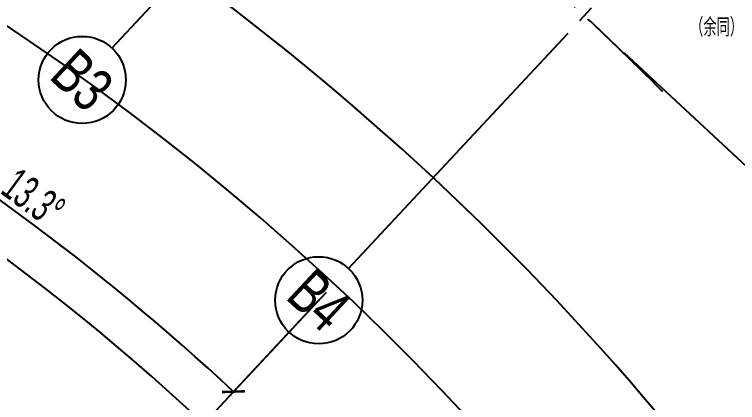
# Model space of a CAD drawing. Extents: x 138868 to 1251000, y -188972 to 132579.
# Drawn here: x 247541 to 267441, y -138264 to -127574 of the extents above; entities that cross this region are included whole.
import ezdxf
from ezdxf.enums import TextEntityAlignment as Align

# ---------------------------------------------------------------- set-up
doc = ezdxf.new("R2010")
doc.units = 0
doc.linetypes.add('CENTER2', pattern=[28.575, 19.05, -3.175, 3.175, -3.175])
doc.layers.get('0').update_dxf_attribs({"color": 8})
doc.layers.get('Defpoints').update_dxf_attribs({"color": 8})
for name, color, linetype in [('#幕墙线-平面', 8, 'Continuous'), ('#标注', 8, 'Continuous'), ('#轴线', 8, 'CENTER2'), ('A-ROAD', 8, 'Continuous')]:
    doc.layers.add(name, color=color, linetype=linetype)
doc.layers.add('PUB_TEXT', color=8, linetype='Continuous', lineweight=5)
doc.styles.add('_TCH_DIM', font='SIMPLEX', dxfattribs={"bigfont": 'GBCBIG'})
doc.styles.add('JHZX', font='jrs.shx', dxfattribs={"width": 0.6, "bigfont": 'jhz.shx'})
doc.dimstyles.new('JZBZ-300', dxfattribs={"dimscale": 300, "dimtxt": 3, "dimasz": 1.5, "dimexe": 1, "dimexo": 1, "dimgap": 0.5, "dimtad": 1, "dimdec": 0, "dimdsep": 46, "dimtxsty": 'JHZX', "dimblk1": 'ARCHTICK', "dimblk2": 'ARCHTICK', "dimsah": 1, "dimcen": 0, "dimclrd": 1, "dimclre": 1, "dimclrt": 2, "dimadec": 1, "dimazin": 2, "dimtfac": 1, "dimtdec": 0, "dimtix": 1, "dimtmove": 0, "dimatfit": 3, "dimfxl": 1, "dimtolj": 1, "dimlwd": -1, "dimlwe": -1, "dimarcsym": 1})

# ---------------------------------------------------------------- blocks, each defined once
blk = doc.blocks.new('A$C27be4f04')
at = {"layer": 'A-ROAD'}
for radius, start, end in [(69700, 29.1728, 150.8272), (73700, 27.45098, 57.23297)]:
    blk.add_arc((0, -124900), radius, start, end, dxfattribs=at)
at = {"layer": 'PUB_TEXT', "style": '_TCH_DIM'}
blk.add_text('（余同）', height=506.4, dxfattribs=at).set_placement((57334, -67108))
blk = doc.blocks.new('*U3166')
blk.add_line((0, -20), (0, 0))
blk.add_circle((0, -24), 4)
at = {"style": 'JHZX', "width": 0.75}
blk.add_attdef('AXES', text='', height=4, dxfattribs=at).set_placement((0, -24), align=Align.MIDDLE_CENTER)
blk = doc.blocks.new('*U3167')
blk.add_line((20, 0), (0, 0))
blk.add_circle((24, 0), 4)
at = {"style": 'JHZX', "width": 0.75}
blk.add_attdef('AXES', text='', height=4, dxfattribs=at).set_placement((24, 0), align=Align.MIDDLE_CENTER)
blk = doc.blocks.new('_ARCHTICK')
at = {"color": 0, "linetype": 'ByBlock', "const_width": 0.15}
blk.add_lwpolyline([(-0.5, -0.5), (0.5, 0.5)], dxfattribs=at)
blk = doc.blocks.new('*D3339')
at = {"layer": '#标注', "ltscale": 300, "transparency": 16777216}
for p, q in [((176365, -124967), (178689, -129338)), ((255922, -135441), (252546, -139061))]:
    blk.add_line(p, q, dxfattribs=at)
blk.add_arc((208802, -185972), 64442, 47, 118, dxfattribs=at)
at = {"layer": 'Defpoints', "color": 0, "ltscale": 300, "transparency": 16777216}
for p in [(176225, -124703), (230136, -125164), (256127, -135222), (208802, -185972)]:
    blk.add_point(p, dxfattribs=at)
at = {"layer": '#标注', "ltscale": 300, "transparency": 16777216, "xscale": 450, "yscale": 450, "zscale": 450}
for p, rotation in [((178549, -129073), 207.9999999999995), ((252751, -138842), 316.999999993665)]:
    blk.add_blockref('_ARCHTICK', p, dxfattribs=dict(at, rotation=rotation))
at = {"layer": '#标注', "ltscale": 300, "transparency": 16777216, "insert": (217292, -121487), "char_height": 900, "attachment_point": 5, "rotation": 352.5, "style": 'JHZX'}
blk.add_mtext('\\A1;71°', dxfattribs=at)
blk = doc.blocks.new('*D3343')
at = {"layer": '#标注', "ltscale": 300, "transparency": 16777216}
for p, q in [((243034, -125957), (241176, -129214)), ((255922, -135441), (253365, -138184))]:
    blk.add_line(p, q, dxfattribs=at)
blk.add_arc((208802, -185972), 65642, 47, 60.3, dxfattribs=at)
at = {"layer": 'Defpoints', "color": 0, "ltscale": 300, "transparency": 16777216}
for p in [(243183, -125696), (249725, -134648), (256127, -135222), (208802, -185972)]:
    blk.add_point(p, dxfattribs=at)
at = {"layer": '#标注', "ltscale": 300, "transparency": 16777216, "xscale": 450, "yscale": 450, "zscale": 450}
for p, rotation in [((241325, -128953), 150.2999999171136), ((253569, -137964), 316.999999993665)]:
    blk.add_blockref('_ARCHTICK', p, dxfattribs=dict(at, rotation=rotation))
at = {"layer": '#标注', "ltscale": 300, "transparency": 16777216, "insert": (248064, -132620), "char_height": 900, "attachment_point": 5, "rotation": 323.65, "style": 'JHZX'}
blk.add_mtext('\\A1;13.3°', dxfattribs=at)
blk = doc.blocks.new('*D3348')
at = {"layer": '#标注', "ltscale": 300, "transparency": 16777216}
for p, q in [((146691, -69158), (145494, -66906)), ((299030, -89214), (300769, -87349))]:
    blk.add_line(p, q, dxfattribs=at)
blk.add_arc((208802, -185972), 134550, 47, 118, dxfattribs=at)
at = {"layer": 'Defpoints', "color": 0, "ltscale": 300, "transparency": 16777216}
for p in [(253347, -59009), (146832, -69423), (298826, -89433), (208802, -185972)]:
    blk.add_point(p, dxfattribs=at)
at = {"layer": '#标注', "ltscale": 300, "transparency": 16777216, "xscale": 450, "yscale": 450, "zscale": 450}
for p, rotation in [((145635, -67171), 207.9999999999996), ((300565, -87568), 316.9999999936651)]:
    blk.add_blockref('_ARCHTICK', p, dxfattribs=dict(at, rotation=rotation))
at = {"layer": '#标注', "ltscale": 300, "transparency": 16777216, "insert": (226443, -51978), "char_height": 900, "attachment_point": 5, "rotation": 352.5, "style": 'JHZX'}
blk.add_mtext('\\A1;71°', dxfattribs=at)
blk = doc.blocks.new('*D3349')
at = {"layer": '#标注', "ltscale": 300, "transparency": 16777216}
for p, q in [((274351, -71052), (275020, -69879)), ((299030, -89214), (299951, -88226))]:
    blk.add_line(p, q, dxfattribs=at)
blk.add_arc((208802, -185972), 133350, 47, 60.3, dxfattribs=at)
at = {"layer": 'Defpoints', "color": 0, "ltscale": 300, "transparency": 16777216}
for p in [(274203, -71312), (291936, -81707), (298826, -89433), (208802, -185972)]:
    blk.add_point(p, dxfattribs=at)
at = {"layer": '#标注', "ltscale": 300, "transparency": 16777216, "xscale": 450, "yscale": 450, "zscale": 450}
for p, rotation in [((274871, -70140), 150.2999999171138), ((299746, -88446), 316.9999999936651)]:
    blk.add_blockref('_ARCHTICK', p, dxfattribs=dict(at, rotation=rotation))
at = {"layer": '#标注', "ltscale": 300, "transparency": 16777216, "insert": (288196, -78087), "char_height": 900, "attachment_point": 5, "rotation": 323.65, "style": 'JHZX'}
blk.add_mtext('\\A1;13.3°', dxfattribs=at)
blk = doc.blocks.new('*D3350')
at = {"layer": '#标注', "ltscale": 300, "transparency": 16777216}
for p, q in [((240808, -57601), (241135, -56292)), ((274351, -71052), (275020, -69879))]:
    blk.add_line(p, q, dxfattribs=at)
blk.add_arc((208802, -185972), 133350, 60.3, 76, dxfattribs=at)
at = {"layer": 'Defpoints', "color": 0, "ltscale": 300, "transparency": 16777216}
for p in [(240736, -57893), (264031, -64596), (274203, -71312), (208802, -185972)]:
    blk.add_point(p, dxfattribs=at)
at = {"layer": '#标注', "ltscale": 300, "transparency": 16777216, "xscale": 450, "yscale": 450, "zscale": 450}
for p, rotation in [((241062, -56583), 165.999999999999), ((274871, -70140), 330.2999999171137)]:
    blk.add_blockref('_ARCHTICK', p, dxfattribs=dict(at, rotation=rotation))
at = {"layer": '#标注', "ltscale": 300, "transparency": 16777216, "insert": (258655, -61644), "char_height": 900, "attachment_point": 5, "rotation": 338.15, "style": 'JHZX'}
blk.add_mtext('\\A1;15.7°', dxfattribs=at)

msp = doc.modelspace()

# ---------------------------------------------------------------- linework, layer by layer
at = {"layer": '#轴线', "ltscale": 150}
msp.add_line((260826.6, -130182.1), (298825.8, -89432.9), dxfattribs=at)
msp.add_arc((208802, -185971.6), 79800, 44.845516, 120, dxfattribs=at)

# ---------------------------------------------------------------- block references
at = {"layer": '#幕墙线-平面', "ltscale": 300}
msp.add_blockref('A$C27be4f04', (208802, -61071.6), dxfattribs=at)
at = {"layer": '#标注', "xscale": 300.0000000000001, "yscale": 300.0000000000001, "zscale": 300.0000000000001, "rotation": 316.9999999928823}
for p, values in [((254317.5, -124112.3), {'AXES': 'B3'}), ((260826.6, -130182.1), {'AXES': 'B4'}), ((256126.9, -135221.9), {'AXES': 'R6'})]:
    msp.add_blockref('*U3166', p, dxfattribs=at).add_auto_attribs(values)
at = {"layer": '#标注', "xscale": 300, "yscale": 300, "rotation": 317.0000000589019}
for p, values in [((267430.9, -125299.2), {'AXES': 'BA'}), ((264322.5, -128632.6), {'AXES': 'RA'})]:
    msp.add_blockref('*U3167', p, dxfattribs=at).add_auto_attribs(values)

# ---------------------------------------------------------------- dimensions: what is measured, and where the dimension line sits
at = {"layer": '#标注', "ltscale": 300}
for base, p1, p2, picture, middle in [((253346.6, -59009.1), (298825.8, -89432.9), (146831.7, -69422.5), '*D3348', (226442.6, -51977.8)), ((264030.7, -64596.1), (274202.5, -71312.2), (240735.7, -57892.6), '*D3350', (258655.2, -61644.4)), ((291935.7, -81707.5), (298825.8, -89432.9), (274202.5, -71312.2), '*D3349', (288196.3, -78086.7)), ((230136.2, -125164), (256126.9, -135221.9), (176224.6, -124702.5), '*D3339', (217291.6, -121486.5)), ((249724.5, -134647.6), (256126.9, -135221.9), (243182.6, -125695.9), '*D3343', (248064.4, -132619.9))]:
    dim = msp.add_angular_dim_3p(base=base, center=(208802, -185971.6), p1=p1, p2=p2, dimstyle='JZBZ-300', override={"dimclrd": 256, "dimclre": 256, "dimclrt": 256}, dxfattribs=at)
    dim.commit()
    dim.dimension.update_dxf_attribs({"geometry": picture, "text_midpoint": middle})

doc.saveas('drawing.dxf')
